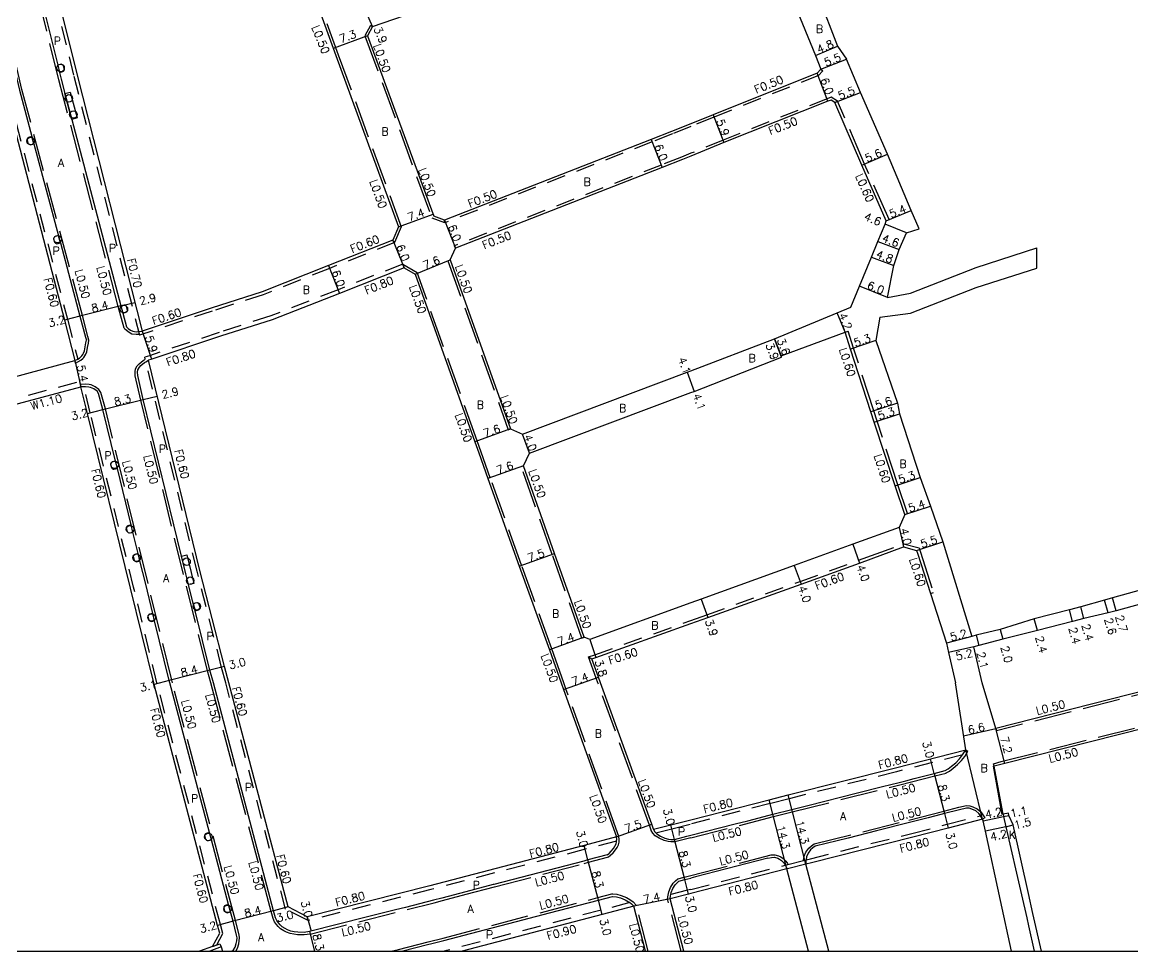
# Model space of a CAD drawing. Header units: metres. Extents: x -1600 to -800, y -110400 to -109798.
# Drawn here: x -1216.5 to -994.4, y -110400.1 to -110214.1 of the extents above; entities that cross this region are included whole.
import ezdxf

# ---------------------------------------------------------------- set-up
doc = ezdxf.new("R2010")
doc.units = ezdxf.units.M
doc.header["$LTSCALE"] = 2.5
for name, pattern in [('22320', [2.5, 1.5, -1]), ('22330', [4, 3, -1]), ('51070', [2.5, 1.5, -1])]:
    doc.linetypes.add(name, pattern=pattern)
doc.layers.get('0').update_dxf_attribs({"color": 150, "lineweight": 30})
for name, color, linetype in [('2101000', 177, 'Continuous'), ('2102000', 191, 'Continuous'), ('2102001', 191, 'Continuous'), ('2213000', 6, 'Continuous'), ('2227000', 3, 'Continuous'), ('2232000', 4, '22320'), ('2233000', 62, '22330'), ('2236000', 3, 'Continuous'), ('2238000', 11, 'Continuous'), ('5107000', 24, '51070'), ('6132000', 1, '61320'), ('9201100', 215, 'Continuous'), ('9201500', 222, 'Continuous'), ('9202100', 82, 'Continuous'), ('9202200', 155, 'Continuous'), ('9203500', 155, 'Continuous'), ('999', 7, 'Continuous')]:
    doc.layers.add(name, color=color, linetype=linetype)
doc.styles.add('Dm_Anotation', font='txt.shx', dxfattribs={"bigfont": 'pscdm.shx'})
doc.linetypes.add('61320', pattern='A,0,[3,dmdr.shx,S=0.25,R=0,X=0,Y=0],1.5,[3,dmdr.shx,S=0.25,R=0,X=0,Y=0]', length=1.5)

# ---------------------------------------------------------------- blocks, each defined once
blk = doc.blocks.new('223800')
at = {"color": 0}
blk.add_circle((0, 0), 0.75, dxfattribs=at)

msp = doc.modelspace()

# ---------------------------------------------------------------- linework, layer by layer
at = {"layer": '2101000'}
for points in [[(-1169.57, -110177.39), (-1153.8, -110220.82), (-1141.3, -110255.08)], [(-1065.92, -110188.19), (-1065.44, -110189.39), (-1061.75, -110199.84), (-1058.15, -110209.3), (-1057.3, -110208.99), (-1053.51, -110218.92), (-1051.69, -110221.53)], [(-1070.95, -110191.22), (-1065.73, -110201.47), (-1061.99, -110210.72), (-1057.9, -110220.84), (-1056.81, -110223.56), (-1057.55, -110224.36)], [(-1146.46, -110215.02), (-1123.01, -110206.9), (-1120.17, -110206), (-1113.25, -110203.78), (-1107.23, -110201.85), (-1101.5, -110199.73), (-1087.78, -110195.02), (-1082.79, -110193.33)], [(-1212.51, -110196.21), (-1210.99, -110202.72), (-1205.54, -110224.76), (-1192.56, -110275.98)], [(-1226.01, -110202.17), (-1225.12, -110206.01), (-1219.9, -110228.43), (-1208.09, -110273.74), (-1205.98, -110281.83)], [(-1146.46, -110215.02), (-1147.46, -110216.89)], [(-1147.46, -110216.89), (-1134.19, -110252.97)], [(-1037.18, -110255.48), (-1038.73, -110251.81), (-1043.48, -110240.58), (-1048.9, -110228.18), (-1051.69, -110221.53)], [(-1057.55, -110224.36), (-1078.38, -110232.71), (-1082.79, -110234.48)], [(-1054.78, -110229.72), (-1055.39, -110229.96), (-1076.19, -110238.19), (-1082.79, -110240.92)], [(-1054.02, -110230.2), (-1054.78, -110229.72)], [(-1043.72, -110253.86), (-1048.63, -110242.76), (-1054.02, -110230.2)], [(-1082.79, -110234.48), (-1086.67, -110236.03), (-1090.75, -110237.62), (-1132.05, -110253.73)], [(-1082.79, -110240.92), (-1084.46, -110241.61), (-1088.57, -110243.21), (-1129.87, -110259.32)], [(-1132.05, -110253.73), (-1134.19, -110252.97)], [(-1141.3, -110255.08), (-1142.4, -110257.73)], [(-1050.79, -110271.13), (-1049.06, -110266.93), (-1046.71, -110261.17), (-1045.41, -110258), (-1043.93, -110254.56), (-1043.72, -110253.86)], [(-1039.67, -110256.29), (-1037.18, -110255.48)], [(-1142.4, -110257.73), (-1155.29, -110262.84), (-1168.57, -110268.1), (-1178.72, -110271.37), (-1192.56, -110275.98)], [(-1043.51, -110269.21), (-1042.2, -110262.83), (-1041.12, -110259.65), (-1039.67, -110256.29)], [(-1130.93, -110261.7), (-1129.87, -110259.32)], [(-1130.93, -110261.7), (-1118.86, -110295.52), (-1116.49, -110296.59), (-1083.57, -110284.17), (-1082.8, -110283.87)], [(-1140.15, -110263.29), (-1153.08, -110268.42), (-1166.58, -110273.66), (-1176.89, -110276.98), (-1190.81, -110281.61), (-1191.28, -110281.77)], [(-1140.15, -110263.29), (-1137.98, -110264.53)], [(-1137.98, -110264.53), (-1126.02, -110298.07), (-1125.22, -110300.32), (-1123.4, -110305.46), (-1117.13, -110322.95), (-1111.08, -110339.71), (-1108.74, -110346.31)], [(-1082.8, -110283.87), (-1066.1, -110277.51), (-1053.58, -110272.29), (-1050.79, -110271.13)], [(-1045, -110273.14), (-1045.84, -110277.84), (-1041.46, -110290.35), (-1041.08, -110292.5), (-1036.95, -110305.21), (-1034.9, -110310.94), (-1032.43, -110318.1), (-1026.64, -110337.01)], [(-1082.8, -110288.26), (-1082.15, -110288.01), (-1064.66, -110281.14), (-1064.77, -110280.86), (-1051.95, -110276.16)], [(-1040.03, -110312.64), (-1041.97, -110306.92), (-1046.12, -110294.14), (-1046.79, -110292.08), (-1050.86, -110279.55), (-1051.95, -110276.16)], [(-1228.47, -110287.9), (-1205.98, -110281.83)], [(-1175.21, -110346.31), (-1176.07, -110343.06), (-1180.98, -110323.83), (-1191.28, -110281.77)], [(-1275.48, -110305.76), (-1271.61, -110304.77), (-1243.4, -110297.52), (-1232.72, -110294.54), (-1227.09, -110293.02), (-1204.82, -110287.11)], [(-1190.2, -110346.31), (-1194.85, -110327.35), (-1203.5, -110292.42), (-1204.82, -110287.11)], [(-1104.12, -110337.21), (-1110.06, -110320.45), (-1116.25, -110302.9), (-1115.1, -110300.34), (-1082.8, -110288.26)], [(-1040.03, -110312.64), (-1041.13, -110315.21)], [(-1041.13, -110315.21), (-1050.44, -110318.59), (-1062.12, -110322.82), (-1080.76, -110329.59), (-1082.8, -110330.32)], [(-1082.8, -110334.45), (-1079.42, -110333.25), (-1060.77, -110326.59), (-1049.08, -110322.35), (-1040.26, -110319.11), (-1037.65, -110319.83), (-1037.47, -110320.38), (-1034.86, -110328.45), (-1031.67, -110338.36), (-1031.26, -110340.24), (-1029.87, -110346.32)], [(-967.99, -110320.71), (-971.8, -110321.83), (-977.76, -110323.58), (-998.49, -110329.33), (-1000.07, -110329.77), (-1004.85, -110331.1), (-1007.09, -110331.68), (-1014.16, -110333.51), (-1020.92, -110335.66), (-1025.75, -110336.8), (-1026.64, -110337.01)], [(-962.23, -110340.24), (-967.51, -110329.32), (-971.14, -110324.55), (-977.23, -110326.23), (-997.77, -110331.93), (-999.38, -110332.28), (-1004.21, -110333.41), (-1006.49, -110334.01), (-1013.51, -110335.82), (-1020.42, -110337.6), (-1025.22, -110338.83), (-1026.19, -110339.08)], [(-1082.8, -110330.32), (-1103, -110337.65)], [(-1102.59, -110341.53), (-1101.81, -110341.26), (-1082.8, -110334.45)], [(-1103, -110337.65), (-1104.12, -110337.21)], [(-1024.54, -110346.32), (-1026.19, -110339.08)], [(-1100.88, -110346.31), (-1101.29, -110345.18), (-1102.59, -110341.53)], [(-1177.03, -110396.4), (-1177.48, -110394.83), (-1190.12, -110346.64), (-1190.2, -110346.31)], [(-1159.52, -110393.1), (-1163.35, -110391.14), (-1175.21, -110346.31)], [(-1108.74, -110346.31), (-1108.26, -110347.67), (-1097.7, -110377.15)], [(-1090.29, -110375.61), (-1090.64, -110374.62), (-1100.88, -110346.31)], [(-1027.84, -110359.72), (-1029.87, -110346.32)], [(-1021.82, -110355.45), (-1024.54, -110346.32)], [(-985.91, -110346.32), (-987.51, -110346.71), (-1021.82, -110355.45)], [(-959.86, -110347.35), (-972.94, -110350.51), (-985.75, -110353.8), (-1020.04, -110362.42), (-1022.17, -110362.97)], [(-1082.8, -110373.7), (-1067.14, -110369.69), (-1063.38, -110368.73), (-1041.89, -110363.33), (-1027.84, -110359.72)], [(-1020.38, -110372.6), (-1022.17, -110362.97)], [(-1014.39, -110392.49), (-1015.28, -110388.47), (-1018.34, -110374.75), (-1019.19, -110372.84), (-1019.3, -110372.38), (-1020.38, -110372.6)], [(-1090.29, -110375.61), (-1086.81, -110374.72), (-1082.8, -110373.7)], [(-1024.45, -110373.61), (-1031.32, -110375.38), (-1038.42, -110377.2), (-1058.71, -110382.3), (-1059.83, -110382.58)], [(-1018.7, -110400), (-1020.91, -110389.88), (-1023.9, -110376), (-1024.38, -110373.91), (-1024.45, -110373.61)], [(-1097.7, -110377.15), (-1104.16, -110378.84), (-1135.01, -110386.91), (-1159.52, -110393.1)], [(-1063.6, -110383.55), (-1082.8, -110388.46)], [(-1082.8, -110388.46), (-1083.27, -110388.58), (-1086.95, -110389.52)], [(-1094.2, -110391.01), (-1100.54, -110392.67), (-1128.55, -110400)], [(-1091.85, -110400), (-1094.2, -110391.01)], [(-1084.21, -110400), (-1086.95, -110389.52)], [(-1012.71, -110400), (-1014.39, -110392.49)], [(-1178.46, -110399.04), (-1177.03, -110396.4)], [(-1178.46, -110399.04), (-1181.05, -110400)]]:
    msp.add_lwpolyline(points, dxfattribs=at)
at = {"layer": '2102000'}
for points in [[(-1043.51, -110269.21), (-1038.88, -110268.37), (-1025.78, -110263.19), (-1013.62, -110259.31)], [(-1045, -110273.14), (-1038.85, -110272.39), (-1025.75, -110267.2), (-1013.59, -110263.33)], [(-1059.28, -110400), (-1063.6, -110383.55)], [(-1055.24, -110400), (-1059.83, -110382.58)]]:
    msp.add_lwpolyline(points, dxfattribs=at)
at = {"layer": '2102001'}
msp.add_lwpolyline([(-1013.59, -110263.33), (-1013.62, -110259.31)], dxfattribs=at)
at = {"layer": '2213000'}
for points in [[(-1195.71, -110275.09), (-1195.37, -110275.41), (-1194.9, -110275.75), (-1194.43, -110275.98), (-1193.75, -110276.07), (-1193.39, -110276.05), (-1193.26, -110276.04), (-1192.56, -110275.98)], [(-1205.98, -110281.83), (-1205.43, -110281.53), (-1205.07, -110281.33), (-1204.78, -110281.07), (-1204.61, -110280.9), (-1204.4, -110280.63), (-1204.25, -110280.33), (-1204.09, -110279.92), (-1203.94, -110279.12), (-1203.78, -110278.28), (-1203.69, -110277.78)], [(-1178.31, -110346.31), (-1178.98, -110343.79), (-1181.95, -110331.9), (-1182.32, -110330.45), (-1183.26, -110326.67), (-1183.8, -110324.53), (-1184.68, -110320.95), (-1192.34, -110289.65), (-1193.42, -110284.83), (-1193.47, -110284.14), (-1193.38, -110283.69), (-1193.11, -110283.19), (-1192.79, -110282.82), (-1192.05, -110282.21), (-1191.83, -110282.07), (-1191.28, -110281.77)], [(-1187, -110346.31), (-1187.12, -110345.87), (-1190.05, -110333.88), (-1190.41, -110332.42), (-1191.84, -110326.59), (-1192.98, -110321.92), (-1193.34, -110320.47), (-1194.39, -110316.17), (-1194.75, -110314.71), (-1197.51, -110303.41), (-1197.87, -110301.96), (-1200.39, -110291.65), (-1201.26, -110288.44), (-1201.57, -110287.98), (-1202.19, -110287.52), (-1202.54, -110287.33), (-1202.9, -110287.21), (-1203.2, -110287.15), (-1203.9, -110287.09), (-1204.2, -110287.09), (-1204.82, -110287.11)], [(-1174.59, -110400), (-1174.26, -110399.73), (-1173.93, -110399.18), (-1173.72, -110398.45), (-1173.62, -110397.9), (-1173.58, -110397.33), (-1173.65, -110396.82), (-1174.38, -110394.02), (-1174.88, -110392.14), (-1175.26, -110390.69), (-1178.7, -110377.7), (-1179.08, -110376.25), (-1187, -110346.31)], [(-1159.06, -110396.08), (-1160.15, -110396.23), (-1161.41, -110396.2), (-1162.14, -110396.1), (-1162.82, -110395.98), (-1163.45, -110395.76), (-1163.95, -110395.49), (-1164.55, -110395.1), (-1164.97, -110394.72), (-1165.29, -110394.36), (-1165.61, -110393.89), (-1165.88, -110393.31), (-1166.25, -110391.91), (-1178.31, -110346.31)], [(-1038.13, -110365.46), (-1034.14, -110364.43), (-1031.95, -110363.88), (-1031.37, -110363.55), (-1030.68, -110362.99), (-1029.82, -110362.3), (-1029.07, -110361.55), (-1028.46, -110360.74), (-1027.84, -110359.72)], [(-1044.48, -110367.08), (-1041.15, -110366.24), (-1039.8, -110365.89)], [(-1059.42, -110370.83), (-1049.47, -110368.33)], [(-1071.43, -110373.89), (-1067.12, -110372.78)], [(-1035.34, -110373.31), (-1039.11, -110374.28), (-1045.69, -110375.93)], [(-1024.45, -110373.61), (-1024.98, -110372.77), (-1025.2, -110372.46), (-1025.83, -110371.93), (-1026.61, -110371.56), (-1027.13, -110371.4), (-1027.66, -110371.36), (-1029.07, -110371.7), (-1032.07, -110372.47), (-1032.81, -110372.66)], [(-1020.38, -110372.6), (-1020.27, -110373.06), (-1019.8, -110375.09), (-1016.66, -110388.73), (-1015.64, -110393.31)], [(-1090.29, -110375.61), (-1090, -110376.11), (-1089.8, -110376.31), (-1089.6, -110376.52), (-1088.9, -110376.98), (-1088, -110377.4), (-1087.27, -110377.58), (-1086.81, -110377.63), (-1086.62, -110377.63)], [(-1082.8, -110376.79), (-1073.97, -110374.54)], [(-1099.58, -110380.74), (-1099.18, -110380.44), (-1098.74, -110379.99), (-1098.26, -110379.44), (-1097.99, -110379), (-1097.78, -110378.52), (-1097.67, -110378.14), (-1097.66, -110377.96), (-1097.64, -110377.65), (-1097.7, -110377.15)], [(-1083.6, -110377), (-1082.8, -110376.79)], [(-1051.37, -110377.36), (-1057.92, -110379), (-1058.41, -110379.33), (-1058.86, -110379.71), (-1059.35, -110380.4), (-1059.65, -110381.13), (-1059.77, -110381.74), (-1059.81, -110381.94), (-1059.83, -110382.58)], [(-1067.4, -110381.42), (-1066.67, -110381.24), (-1066.1, -110381.22), (-1065.44, -110381.39), (-1065.07, -110381.56), (-1064.66, -110381.83), (-1064.2, -110382.33), (-1063.93, -110382.72), (-1063.89, -110382.8), (-1063.6, -110383.55)], [(-1122.33, -110386.69), (-1126.06, -110387.67)], [(-1086.95, -110389.52), (-1086.88, -110388.9), (-1086.83, -110388.66), (-1086.74, -110388.25), (-1086.43, -110387.48), (-1085.94, -110386.7), (-1085.54, -110386.31), (-1085.19, -110385.97)], [(-1132.61, -110389.38), (-1134.27, -110389.81), (-1139.87, -110391.23)], [(-1098.47, -110389.03), (-1097.71, -110389.11), (-1096.9, -110389.32), (-1095.92, -110389.74), (-1095.27, -110390.11), (-1095, -110390.29), (-1094.7, -110390.5), (-1094.2, -110391.01)], [(-1141.88, -110391.74), (-1147.72, -110393.21)], [(-1116.39, -110393.72), (-1111.09, -110392.33)], [(-1015.28, -110394.94), (-1014.15, -110400)], [(-1134.86, -110398.53), (-1132.2, -110397.85), (-1125.33, -110396.05)]]:
    msp.add_lwpolyline(points, dxfattribs=at)
at = {"layer": '2227000'}
for points in [[(-1215.1, -110199.63), (-1214.21, -110203.47), (-1209.44, -110222.73), (-1209.08, -110224.19), (-1208.75, -110225.55), (-1207.99, -110228.43), (-1206.64, -110233.58), (-1196.84, -110270.91), (-1196.44, -110272.36), (-1195.71, -110275.09)], [(-1223.19, -110201.51), (-1222.29, -110205.35), (-1221.98, -110206.69), (-1221.64, -110208.15), (-1219.6, -110216.92), (-1219.26, -110218.38), (-1217.08, -110227.74), (-1214.59, -110237.04), (-1214.21, -110238.49), (-1209.29, -110256.86), (-1208.9, -110258.31), (-1204.98, -110272.96), (-1203.87, -110277.13), (-1203.69, -110277.78)], [(-1039.8, -110365.89), (-1038.13, -110365.46)], [(-1049.47, -110368.33), (-1044.48, -110367.08)], [(-1067.12, -110372.78), (-1066.4, -110372.6), (-1062.64, -110371.64), (-1059.42, -110370.83)], [(-1032.81, -110372.66), (-1035.34, -110373.31)], [(-1073.97, -110374.54), (-1071.43, -110373.89)], [(-1086.62, -110377.63), (-1086.07, -110377.63), (-1083.6, -110377)], [(-1045.69, -110375.93), (-1051.37, -110377.36)], [(-1099.58, -110380.74), (-1103.4, -110381.74), (-1104.24, -110381.96), (-1122.19, -110386.65), (-1122.33, -110386.69)], [(-1067.4, -110381.42), (-1081.87, -110385.12), (-1082.8, -110385.36)], [(-1085.19, -110385.97), (-1084.02, -110385.67), (-1082.8, -110385.36)], [(-1126.06, -110387.67), (-1127.84, -110388.13), (-1132.61, -110389.38)], [(-1111.09, -110392.33), (-1101.3, -110389.77), (-1098.47, -110389.03)], [(-1147.72, -110393.21), (-1159.06, -110396.08)], [(-1139.87, -110391.23), (-1141.88, -110391.74)], [(-1015.64, -110393.31), (-1015.28, -110394.94)], [(-1125.33, -110396.05), (-1116.39, -110393.72)], [(-1140.7, -110400), (-1135.22, -110398.61), (-1134.86, -110398.53)]]:
    msp.add_lwpolyline(points, dxfattribs=at)
at = {"layer": '2232000'}
for points in [[(-1212.51, -110196.21), (-1213.23, -110196.22), (-1211.68, -110202.89), (-1206.22, -110224.93), (-1193.08, -110276.78)], [(-1225.42, -110202.08), (-1224.53, -110205.87), (-1219.32, -110228.28), (-1207.5, -110273.59), (-1205.43, -110281.53)], [(-1056.44, -110223.9), (-1057.26, -110224.79)], [(-1056.81, -110223.56), (-1056.44, -110223.9)], [(-1057.26, -110224.79), (-1078.2, -110233.17), (-1082.79, -110235.02)], [(-1054.73, -110229.16), (-1055.57, -110229.5), (-1076.38, -110237.72), (-1082.79, -110240.38)], [(-1053.47, -110229.95), (-1054.73, -110229.16)], [(-1054.02, -110230.2), (-1053.47, -110229.95)], [(-1082.79, -110235.02), (-1086.49, -110236.5), (-1090.57, -110238.09), (-1132.04, -110254.27)], [(-1082.79, -110240.38), (-1084.65, -110241.15), (-1088.75, -110242.75), (-1130.05, -110258.86)], [(-1142.07, -110258.24), (-1142.4, -110257.73)], [(-1142.07, -110258.24), (-1155.07, -110263.4), (-1168.36, -110268.67), (-1178.53, -110271.94), (-1193.08, -110276.78)], [(-1129.87, -110259.32), (-1130.05, -110258.86)], [(-1140.44, -110262.54), (-1153.37, -110267.67), (-1166.84, -110272.91), (-1177.14, -110276.22), (-1191.06, -110280.86), (-1192.04, -110281.18)], [(-1140.15, -110263.29), (-1140.44, -110262.54)], [(-1193.39, -110276.05), (-1193.26, -110276.04)], [(-1175.83, -110346.31), (-1176.65, -110343.22), (-1181.57, -110323.98), (-1192.04, -110281.18)], [(-1189.58, -110346.31), (-1194.26, -110327.2), (-1202.92, -110292.27), (-1204.2, -110287.09)], [(-1082.8, -110333.82), (-1079.63, -110332.69), (-1060.97, -110326.02), (-1049.28, -110321.78)], [(-1049.28, -110321.78), (-1049.08, -110322.35)], [(-1103.26, -110341.12), (-1102.01, -110340.69), (-1082.8, -110333.82)], [(-1103.26, -110341.12), (-1102.59, -110341.53)], [(-1176.39, -110396.47), (-1176.9, -110394.67), (-1189.54, -110346.49), (-1189.58, -110346.31)], [(-1159.32, -110393.88), (-1163.86, -110391.56), (-1175.83, -110346.31)], [(-1028.43, -110360.7), (-1041.69, -110364.11), (-1063.18, -110369.51), (-1066.95, -110370.47), (-1082.8, -110374.52)], [(-1082.8, -110387.63), (-1063.41, -110382.67), (-1060.31, -110381.88), (-1059.77, -110381.74), (-1058.91, -110381.52), (-1038.61, -110376.43), (-1031.52, -110374.6), (-1024.9, -110372.9)], [(-1089.8, -110376.31), (-1090, -110376.11), (-1090.29, -110375.61)], [(-1089.8, -110376.31), (-1086.61, -110375.5), (-1082.8, -110374.52)], [(-1097.66, -110377.96), (-1097.64, -110377.65), (-1097.7, -110377.15)], [(-1097.66, -110377.96), (-1103.95, -110379.61), (-1134.81, -110387.68), (-1159.32, -110393.88)], [(-1059.83, -110382.58), (-1063.6, -110383.55)], [(-1086.95, -110389.52), (-1086.88, -110388.9), (-1086.83, -110388.66)], [(-1082.8, -110387.63), (-1083.47, -110387.8), (-1086.83, -110388.66)], [(-1095, -110390.29), (-1100.77, -110391.8), (-1131.68, -110399.89), (-1132.13, -110400)], [(-1095, -110390.29), (-1094.7, -110390.5), (-1094.2, -110391.01)], [(-1159.32, -110393.88), (-1159.52, -110393.1)], [(-1177.61, -110398.73), (-1176.39, -110396.47)], [(-1176.78, -110399.16), (-1179.04, -110400)], [(-1178.46, -110399.04), (-1177.61, -110398.73), (-1177.02, -110398.51), (-1176.78, -110399.16)]]:
    msp.add_lwpolyline(points, dxfattribs=at)
at = {"layer": '2233000'}
for points in [[(-1169.24, -110176.83), (-1153.33, -110220.65), (-1140.76, -110255.09)], [(-1196.15, -110275.36), (-1197.32, -110271.04), (-1209.23, -110225.68), (-1214.69, -110203.59), (-1215.59, -110199.74), (-1215.6, -110199.64), (-1215.64, -110198.02), (-1215.33, -110196.76), (-1214.84, -110195.73), (-1214.38, -110195.01), (-1213.84, -110194.45), (-1212.51, -110193.46), (-1210.92, -110192.55)], [(-1203.18, -110277.76), (-1203.38, -110277), (-1204.5, -110272.83), (-1216.6, -110227.62), (-1221.81, -110205.24), (-1222.7, -110201.4), (-1222.75, -110201.26), (-1223.25, -110200.39), (-1223.91, -110199.77), (-1224.7, -110199.38), (-1225.6, -110199.14), (-1226.23, -110199.14), (-1227.2, -110199.27), (-1229.57, -110199.95)], [(-1146.9, -110214.78), (-1148.01, -110216.85)], [(-1146.9, -110214.78), (-1146.46, -110215.02)], [(-1148.01, -110216.85), (-1134.58, -110253.36)], [(-1043.17, -110253.63), (-1048.08, -110242.52), (-1053.47, -110229.95)], [(-1132.04, -110254.27), (-1134.58, -110253.36)], [(-1140.76, -110255.09), (-1142.07, -110258.24)], [(-1132.04, -110254.27), (-1132.05, -110253.73)], [(-1043.72, -110253.86), (-1043.17, -110253.63)], [(-1131.39, -110261.88), (-1130.93, -110261.7)], [(-1131.39, -110261.88), (-1119.33, -110295.69)], [(-1140.44, -110262.54), (-1137.57, -110264.19)], [(-1108.21, -110346.31), (-1110.61, -110339.54), (-1116.66, -110322.78), (-1122.93, -110305.29), (-1124.75, -110300.15), (-1125.55, -110297.9), (-1137.57, -110264.19)], [(-1196.15, -110275.36), (-1195.69, -110275.79), (-1195.16, -110276.18), (-1194.58, -110276.47), (-1193.77, -110276.57), (-1193.14, -110276.54)], [(-1205.86, -110282.34), (-1204.78, -110281.74), (-1204.43, -110281.44), (-1204.23, -110281.23), (-1203.98, -110280.91), (-1203.79, -110280.53), (-1203.61, -110280.06), (-1203.45, -110279.21), (-1203.29, -110278.37), (-1203.18, -110277.76)], [(-1051.95, -110276.16), (-1051.38, -110275.98)], [(-1039.46, -110312.45), (-1041.4, -110306.73), (-1045.55, -110293.95), (-1046.22, -110291.9), (-1050.29, -110279.36), (-1051.38, -110275.98)], [(-1205.86, -110282.34), (-1205.98, -110281.83)], [(-1178.83, -110346.31), (-1179.47, -110343.92), (-1184.28, -110324.65), (-1192.83, -110289.77), (-1193.92, -110284.9), (-1193.97, -110284.11), (-1193.86, -110283.52), (-1193.52, -110282.9), (-1193.14, -110282.46), (-1192.35, -110281.81), (-1191.95, -110281.56)], [(-1186.49, -110346.31), (-1186.63, -110345.75), (-1191.35, -110326.47), (-1199.91, -110291.52), (-1200.8, -110288.23), (-1201.21, -110287.63), (-1201.92, -110287.1), (-1202.33, -110286.88), (-1202.77, -110286.72), (-1203.13, -110286.66), (-1203.88, -110286.59), (-1204.93, -110286.61)], [(-1119.33, -110295.69), (-1118.86, -110295.52)], [(-1116.72, -110303.06), (-1116.25, -110302.9)], [(-1104.59, -110337.38), (-1110.53, -110320.62), (-1116.72, -110303.06)], [(-1040.03, -110312.64), (-1039.46, -110312.45)], [(-1049.28, -110321.78), (-1040.28, -110318.49), (-1037.18, -110319.33), (-1036.9, -110320.2), (-1034.29, -110328.27)], [(-1034.86, -110328.45), (-1034.29, -110328.27)], [(-1104.59, -110337.38), (-1104.12, -110337.21)], [(-1101.41, -110346.31), (-1101.76, -110345.35), (-1103.26, -110341.12)], [(-1173.84, -110400), (-1173.47, -110399.38), (-1173.24, -110398.56), (-1173.13, -110397.96), (-1173.08, -110397.31), (-1173.16, -110396.73), (-1173.9, -110393.89), (-1186.49, -110346.31)], [(-1158.94, -110396.57), (-1160.12, -110396.74), (-1161.45, -110396.7), (-1162.22, -110396.6), (-1162.95, -110396.46), (-1163.65, -110396.22), (-1164.21, -110395.92), (-1164.85, -110395.5), (-1165.33, -110395.08), (-1165.69, -110394.67), (-1166.05, -110394.13), (-1166.35, -110393.48), (-1166.73, -110392.04), (-1178.83, -110346.31)], [(-1158.94, -110396.57), (-1134.14, -110390.3), (-1132.48, -110389.86), (-1127.72, -110388.62), (-1122.06, -110387.14), (-1104.12, -110382.44), (-1103.27, -110382.22), (-1099.45, -110381.22), (-1099.28, -110381.14), (-1098.85, -110380.82), (-1098.37, -110380.33), (-1097.86, -110379.73), (-1097.55, -110379.24), (-1097.31, -110378.69), (-1097.17, -110378.22), (-1097.14, -110377.63), (-1097.22, -110377.03), (-1107.79, -110347.5), (-1108.21, -110346.31)], [(-1082.8, -110377.31), (-1086.01, -110378.13), (-1086.84, -110378.13), (-1087.35, -110378.07), (-1088.17, -110377.87), (-1089.14, -110377.42), (-1089.92, -110376.91), (-1090.4, -110376.42), (-1090.72, -110375.87), (-1090.76, -110375.78), (-1091.11, -110374.79), (-1101.41, -110346.31)], [(-1022.17, -110362.97), (-1022.29, -110362.49), (-1020.73, -110362.08), (-985.87, -110353.31), (-973.06, -110350.02), (-959.53, -110346.76), (-956.01, -110357.32), (-950.68, -110373.31), (-950.19, -110374.62), (-949.37, -110376.29), (-947.33, -110383.02)], [(-983.84, -110346.32), (-987.39, -110347.2), (-1021.69, -110355.93)], [(-1021.82, -110355.45), (-1021.69, -110355.93)], [(-1082.8, -110377.31), (-1066.28, -110373.08), (-1062.52, -110372.12), (-1041.02, -110366.72), (-1034.01, -110364.92), (-1031.78, -110364.36), (-1031.72, -110364.33), (-1031.09, -110363.96), (-1030.37, -110363.38), (-1029.49, -110362.67), (-1028.69, -110361.88), (-1028.04, -110361.02), (-1027.42, -110359.98)], [(-1027.84, -110359.72), (-1027.42, -110359.98)], [(-1060.31, -110381.88), (-1060.13, -110380.99), (-1059.79, -110380.16), (-1059.23, -110379.37), (-1058.71, -110378.93), (-1058.12, -110378.54), (-1039.23, -110373.8), (-1032.19, -110371.99), (-1029.19, -110371.22), (-1027.7, -110370.86), (-1027.04, -110370.91), (-1026.43, -110371.09), (-1025.56, -110371.51), (-1024.84, -110372.12), (-1024.01, -110373.35), (-1024.45, -110373.61)], [(-1082.8, -110384.84), (-1066.74, -110380.74), (-1066.04, -110380.72), (-1065.27, -110380.91), (-1064.82, -110381.13), (-1064.34, -110381.45), (-1063.81, -110382.01), (-1063.48, -110382.48), (-1063.41, -110382.67)], [(-1087.46, -110389.55), (-1087.37, -110388.82), (-1087.22, -110388.1), (-1086.88, -110387.25), (-1086.33, -110386.39), (-1085.89, -110385.95), (-1085.43, -110385.52), (-1084.14, -110385.19), (-1082.8, -110384.84)], [(-1142.74, -110400), (-1141.26, -110399.63), (-1135.34, -110398.13), (-1132.32, -110397.37), (-1101.42, -110389.29), (-1098.6, -110388.55), (-1098.41, -110388.53), (-1097.62, -110388.62), (-1096.74, -110388.85), (-1095.7, -110389.29), (-1095, -110389.68), (-1094.38, -110390.12), (-1093.75, -110390.76)], [(-1091.34, -110400), (-1093.75, -110390.76)], [(-1084.73, -110400), (-1087.46, -110389.55)]]:
    msp.add_lwpolyline(points, dxfattribs=at)
at = {"layer": '2236000'}
for points in [[(-1208.2, -110223.85), (-1208.13, -110223.75), (-1208.11, -110223.67), (-1208.1, -110223.59), (-1208.27, -110222.88), (-1208.37, -110222.76), (-1208.49, -110222.67), (-1208.62, -110222.6), (-1208.76, -110222.56), (-1209.44, -110222.73), (-1209.08, -110224.19), (-1208.4, -110224.02), (-1208.29, -110223.94)], [(-1206.93, -110228.15), (-1205.57, -110233.3), (-1206.64, -110233.58), (-1207.99, -110228.43)], [(-1215.48, -110237.39), (-1215.54, -110237.49), (-1215.56, -110237.57), (-1215.57, -110237.66), (-1215.38, -110238.36), (-1215.28, -110238.48), (-1215.16, -110238.57), (-1215.03, -110238.63), (-1214.88, -110238.67), (-1214.21, -110238.49), (-1214.59, -110237.04), (-1215.27, -110237.22), (-1215.39, -110237.31)], [(-1210.17, -110257.21), (-1210.24, -110257.31), (-1210.26, -110257.39), (-1210.26, -110257.48), (-1210.08, -110258.18), (-1209.97, -110258.3), (-1209.85, -110258.38), (-1209.72, -110258.45), (-1209.58, -110258.49), (-1208.9, -110258.31), (-1209.29, -110256.86), (-1209.97, -110257.04), (-1210.08, -110257.13)], [(-1195.56, -110272.01), (-1195.5, -110271.91), (-1195.48, -110271.83), (-1195.47, -110271.74), (-1195.66, -110271.04), (-1195.76, -110270.92), (-1195.88, -110270.84), (-1196.02, -110270.77), (-1196.16, -110270.73), (-1196.84, -110270.91), (-1196.44, -110272.36), (-1195.77, -110272.18), (-1195.65, -110272.09)], [(-1198.76, -110302.29), (-1198.83, -110302.39), (-1198.85, -110302.47), (-1198.86, -110302.55), (-1198.68, -110303.26), (-1198.58, -110303.38), (-1198.47, -110303.47), (-1198.34, -110303.54), (-1198.19, -110303.58), (-1197.51, -110303.41), (-1197.87, -110301.96), (-1198.55, -110302.12), (-1198.67, -110302.2)], [(-1195.64, -110315.04), (-1195.7, -110315.14), (-1195.73, -110315.22), (-1195.73, -110315.31), (-1195.56, -110316.01), (-1195.46, -110316.13), (-1195.34, -110316.22), (-1195.21, -110316.29), (-1195.07, -110316.33), (-1194.39, -110316.17), (-1194.75, -110314.71), (-1195.43, -110314.88), (-1195.54, -110314.96)], [(-1194.23, -110320.8), (-1194.29, -110320.9), (-1194.32, -110320.98), (-1194.32, -110321.06), (-1194.15, -110321.77), (-1194.05, -110321.89), (-1193.93, -110321.98), (-1193.8, -110322.05), (-1193.66, -110322.09), (-1192.98, -110321.92), (-1193.34, -110320.47), (-1194.02, -110320.63), (-1194.14, -110320.72)], [(-1183.61, -110320.69), (-1182.73, -110324.27), (-1182.19, -110326.41), (-1183.26, -110326.67), (-1183.8, -110324.53), (-1184.68, -110320.95)], [(-1181.07, -110331.56), (-1181, -110331.47), (-1180.98, -110331.39), (-1180.97, -110331.3), (-1181.15, -110330.59), (-1181.25, -110330.48), (-1181.37, -110330.39), (-1181.5, -110330.32), (-1181.64, -110330.28), (-1182.32, -110330.45), (-1181.95, -110331.9), (-1181.28, -110331.73), (-1181.16, -110331.65)], [(-1191.3, -110332.75), (-1191.37, -110332.85), (-1191.39, -110332.93), (-1191.4, -110333.02), (-1191.22, -110333.73), (-1191.12, -110333.84), (-1191.01, -110333.93), (-1190.88, -110334), (-1190.73, -110334.05), (-1190.05, -110333.88), (-1190.41, -110332.42), (-1191.09, -110332.59), (-1191.21, -110332.67)], [(-1179.96, -110376.6), (-1180.03, -110376.7), (-1180.05, -110376.78), (-1180.06, -110376.86), (-1179.87, -110377.57), (-1179.77, -110377.68), (-1179.65, -110377.77), (-1179.52, -110377.84), (-1179.37, -110377.88), (-1178.7, -110377.7), (-1179.08, -110376.25), (-1179.76, -110376.43), (-1179.87, -110376.51)], [(-1176.14, -110391.04), (-1176.21, -110391.14), (-1176.23, -110391.22), (-1176.24, -110391.3), (-1176.05, -110392.01), (-1175.95, -110392.12), (-1175.83, -110392.21), (-1175.7, -110392.28), (-1175.55, -110392.32), (-1174.88, -110392.14), (-1175.26, -110390.69), (-1175.94, -110390.87), (-1176.05, -110390.95)]]:
    msp.add_lwpolyline(points, close=True, dxfattribs=at)
at = {"layer": '5107000'}
msp.add_lwpolyline([(-1275.48, -110305.76), (-1275.76, -110304.7), (-1271.89, -110303.71), (-1243.68, -110296.46), (-1233.01, -110293.48), (-1227.37, -110291.96), (-1205.05, -110286.03), (-1204.93, -110286.61), (-1204.82, -110287.11)], dxfattribs=at)
at = {"layer": '6132000'}
msp.add_lwpolyline([(-1020.52, -110372.63), (-1022.31, -110363)], dxfattribs=at)
at = {"layer": '9201100'}
for points in [[(-1146.46, -110215.02), (-1148, -110211.44)], [(-1147.46, -110216.89), (-1154.32, -110219.38)], [(-1057.9, -110220.84), (-1053.51, -110218.92)], [(-1056.81, -110223.56), (-1051.69, -110221.53)], [(-1055.39, -110229.96), (-1057.55, -110224.36)], [(-1054.02, -110230.2), (-1048.9, -110228.18)], [(-1078.38, -110232.71), (-1076.19, -110238.19)], [(-1090.75, -110237.62), (-1088.57, -110243.21)], [(-1048.63, -110242.76), (-1043.48, -110240.58)], [(-1141.3, -110255.08), (-1134.35, -110252.53)], [(-1043.72, -110253.86), (-1038.73, -110251.81)], [(-1132.05, -110253.73), (-1129.87, -110259.32)], [(-1039.67, -110256.29), (-1043.93, -110254.56)], [(-1142.4, -110257.73), (-1140.15, -110263.29)], [(-1045.41, -110258), (-1041.12, -110259.65)], [(-1137.98, -110264.53), (-1130.93, -110261.7)], [(-1046.71, -110261.17), (-1042.2, -110262.83)], [(-1155.29, -110262.84), (-1153.08, -110268.42)], [(-1043.51, -110269.21), (-1049.06, -110266.93)], [(-1196.84, -110270.91), (-1204.98, -110272.96)], [(-1196.84, -110270.91), (-1194.02, -110270.21)], [(-1204.98, -110272.96), (-1208.09, -110273.74)], [(-1051.95, -110276.16), (-1053.58, -110272.29)], [(-1192.56, -110275.98), (-1190.7, -110281.58)], [(-1066.1, -110277.51), (-1064.77, -110280.86)], [(-1064.66, -110281.14), (-1066.1, -110277.51)], [(-1045.84, -110277.84), (-1050.86, -110279.55)], [(-1205.98, -110281.83), (-1204.82, -110287.11)], [(-1083.57, -110284.17), (-1082.15, -110288.01)], [(-1083.57, -110284.17), (-1082.15, -110288.01)], [(-1192.34, -110289.65), (-1189.52, -110288.95)], [(-1200.39, -110291.65), (-1192.34, -110289.65)], [(-1041.46, -110290.35), (-1046.79, -110292.08)], [(-1203.5, -110292.42), (-1200.39, -110291.65)], [(-1046.12, -110294.14), (-1041.08, -110292.5)], [(-1118.86, -110295.52), (-1126.02, -110298.07)], [(-1115.1, -110300.34), (-1116.49, -110296.59)], [(-1116.25, -110302.9), (-1123.4, -110305.46)], [(-1041.97, -110306.92), (-1036.95, -110305.21)], [(-1040.03, -110312.64), (-1034.9, -110310.94)], [(-1041.13, -110315.21), (-1040.26, -110319.11)], [(-1050.44, -110318.59), (-1049.08, -110322.35)], [(-1037.65, -110319.83), (-1032.43, -110318.1)], [(-1117.13, -110322.95), (-1110.06, -110320.45)], [(-1062.12, -110322.82), (-1060.77, -110326.59)], [(-1080.76, -110329.59), (-1079.42, -110333.25)], [(-1004.21, -110333.41), (-1004.85, -110331.1)], [(-999.38, -110332.28), (-1000.07, -110329.77)], [(-997.77, -110331.93), (-998.49, -110329.33)], [(-1006.49, -110334.01), (-1007.09, -110331.68)], [(-1020.92, -110335.66), (-1020.42, -110337.6)], [(-1013.51, -110335.82), (-1014.16, -110333.51)], [(-1104.12, -110337.21), (-1111.08, -110339.71)], [(-1103, -110337.65), (-1101.81, -110341.26)], [(-1026.64, -110337.01), (-1031.67, -110338.36)], [(-1025.75, -110336.8), (-1025.22, -110338.83)], [(-1026.19, -110339.08), (-1031.26, -110340.24)], [(-1178.98, -110343.79), (-1187.12, -110345.87)], [(-1176.07, -110343.06), (-1178.98, -110343.79)], [(-1187.12, -110345.87), (-1190.12, -110346.64)], [(-1108.26, -110347.67), (-1101.29, -110345.18)], [(-1028.27, -110356.89), (-1021.82, -110355.45)], [(-1020.04, -110362.42), (-1021.82, -110355.45)], [(-1034.14, -110364.43), (-1034.88, -110361.53)], [(-1034.14, -110364.43), (-1032.07, -110372.47)], [(-1059.83, -110382.58), (-1063.38, -110368.73)], [(-1063.6, -110383.55), (-1067.14, -110369.69)], [(-1032.07, -110372.47), (-1031.32, -110375.38)], [(-1024.38, -110373.91), (-1020.27, -110373.06)], [(-1020.27, -110373.06), (-1019.19, -110372.84)], [(-1097.7, -110377.15), (-1090.64, -110374.62)], [(-1086.07, -110377.63), (-1086.81, -110374.72)], [(-1019.8, -110375.09), (-1023.9, -110376)], [(-1019.8, -110375.09), (-1018.34, -110374.75)], [(-1084.02, -110385.67), (-1086.07, -110377.63)], [(-1103.4, -110381.74), (-1104.16, -110378.84)], [(-1101.3, -110389.77), (-1103.4, -110381.74)], [(-1083.27, -110388.58), (-1084.02, -110385.67)], [(-1163.35, -110391.14), (-1166.25, -110391.91)], [(-1100.54, -110392.67), (-1101.3, -110389.77)], [(-1086.95, -110389.52), (-1094.2, -110391.01)], [(-1166.25, -110391.91), (-1174.38, -110394.02)], [(-1159.52, -110393.1), (-1158.78, -110396.01)], [(-1174.38, -110394.02), (-1177.48, -110394.83)], [(-1159.06, -110396.08), (-1158.07, -110400)]]:
    msp.add_lwpolyline(points, dxfattribs=at)
at = {"layer": '9202200'}
for points in [[(-1024.45, -110373.61), (-1027.84, -110359.72)], [(-1178.46, -110399.04), (-1177.36, -110398.64), (-1177.02, -110398.51), (-1176.78, -110399.16), (-1176.47, -110400)]]:
    msp.add_lwpolyline(points, dxfattribs=at)
at = {"layer": '999'}
msp.add_lwpolyline([(-1600, -110400), (-800, -110400), (-800, -109800), (-1600, -109800)], close=True, dxfattribs=at)

# ---------------------------------------------------------------- block references
at = {"layer": '2238000'}
for p in [(-1208.87, -110223.3), (-1207.21, -110229.39), (-1206.3, -110232.61), (-1214.85, -110237.91), (-1209.45, -110257.55), (-1196.2, -110271.53), (-1198.05, -110302.7), (-1194.97, -110315.59), (-1193.67, -110321.28), (-1183.67, -110322.07), (-1182.95, -110325.88), (-1181.62, -110331), (-1190.66, -110333.25), (-1179.31, -110377.15), (-1175.47, -110391.54)]:
    msp.add_blockref('223800', p, dxfattribs=at)

# ---------------------------------------------------------------- texts
at = {"layer": '9201500', "style": 'Dm_Anotation'}
for s, rotation, p in [('3.9', 293.2233, (-1146.28, -110215.43)), ('7.3', 20.2456, (-1152.78, -110218.34)), ('4.8', 23.6155, (-1057.21, -110220.43)), ('5.5', 21.6047, (-1055.77, -110223.04)), ('6.0', 291.1527, (-1056.95, -110225.63)), ('5.5', 21.4971, (-1052.99, -110229.68)), ('5.9', 291.8455, (-1077.79, -110233.93)), ('6.0', 291.3118, (-1090.15, -110238.89)), ('5.6', 22.9094, (-1047.57, -110242.2)), ('5.4', 22.2916, (-1042.74, -110253.35)), ('7.4', 20.1992, (-1139.12, -110254.01)), ('4.6', 337.8073, (-1048.31, -110253.64)), ('6.0', 291.3123, (-1131.44, -110255)), ('4.6', 338.9551, (-1044.73, -110257.96)), ('6.0', 292.0487, (-1141.78, -110258.99)), ('4.8', 339.7364, (-1045.93, -110261.19)), ('7.6', 21.9155, (-1135.98, -110263.62)), ('6.0', 291.6253, (-1154.68, -110264.1)), ('6.0', 337.6862, (-1047.72, -110267.37)), ('2.9', 14.0686, (-1192.91, -110270.75)), ('8.4', 14.1059, (-1202.48, -110272.23)), ('3.2', 14.0902, (-1211.1, -110275.17)), ('4.2', 292.8292, (-1053.3, -110272.72)), ('5.9', 288.408, (-1192.02, -110277.15)), ('3.6', 291.653, (-1065.64, -110277.75)), ('5.3', 18.7883, (-1049.9, -110279.11)), ('3.9', 291.653, (-1067.9, -110278.71)), ('4.1', 290.3475, (-1085.4, -110281.5)), ('5.4', 282.3847, (-1205.64, -110282.88)), ('8.3', 13.918, (-1197.94, -110290.94)), ('2.9', 13.9181, (-1188.41, -110289.5)), ('4.1', 290.3475, (-1082.46, -110288.74)), ('5.6', 17.9884, (-1045.68, -110291.62)), ('5.3', 17.9882, (-1045.12, -110293.72)), ('3.2', 13.9173, (-1206.53, -110293.8)), ('7.6', 19.6257, (-1123.98, -110297.24)), ('4.0', 290.3469, (-1116.26, -110296.93)), ('7.6', 19.703, (-1121.36, -110304.62)), ('5.3', 18.836, (-1041.01, -110306.49)), ('5.4', 18.3137, (-1039.02, -110312.2)), ('4.0', 282.6917, (-1040.95, -110315.58)), ('5.5', 18.3133, (-1036.59, -110319.37)), ('7.5', 19.4765, (-1115.13, -110322.14)), ('4.0', 289.935, (-1049.69, -110323)), ('4.0', 289.7971, (-1061.38, -110327.23)), ('2.7', 285.4988, (-997.91, -110333.02)), ('3.9', 290.1238, (-1080.02, -110333.95)), ('2.4', 284.3364, (-1007.25, -110335.41)), ('2.4', 285.5431, (-1004.66, -110334.78)), ('2.6', 285.4988, (-1000.11, -110333.56)), ('7.4', 19.732, (-1109.14, -110338.91)), ('5.2', 14.9718, (-1030.73, -110338)), ('2.4', 285.7926, (-1013.95, -110337.19)), ('5.2', 12.8718, (-1029.63, -110341.84)), ('2.0', 284.4494, (-1020.85, -110339.15)), ('3.0', 14.0022, (-1175, -110343.62)), ('3.8', 288.1703, (-1102.08, -110342)), ('2.1', 284.4501, (-1025.66, -110340.34)), ('8.4', 14.3571, (-1184.62, -110345.13)), ('7.4', 19.6329, (-1106.32, -110346.87)), ('3.1', 14.3358, (-1192.79, -110348.13)), ('6.6', 12.8701, (-1027.22, -110356.59)), ('7.2', 284.6183, (-1020.93, -110357.29)), ('3.0', 284.4207, (-1036.53, -110358.21)), ('8.3', 284.4208, (-1033.4, -110366.88)), ('1.1', 11.7149, (-1018.74, -110373.27)), ('3.0', 284.2769, (-1088.37, -110371.64)), ('4.2', 11.7108, (-1023.78, -110373.5)), ('1.5', 13.2894, (-1017.95, -110375.6)), ('7.5', 19.703, (-1095.71, -110376.33)), ('14.3', 284.3479, (-1065.67, -110375.05)), ('14.3', 284.3479, (-1061.91, -110374.08)), ('3.0', 284.646, (-1105.77, -110376.08)), ('3.0', 284.4227, (-1031.87, -110376.45)), ('4.2', 12.408, (-1022.75, -110377.95)), ('8.3', 284.3407, (-1085.22, -110380.1)), ('8.3', 284.6552, (-1102.66, -110384.18)), ('7.4', 11.6435, (-1092.16, -110390.49)), ('8.4', 14.5523, (-1171.89, -110393.27)), ('3.0', 284.1809, (-1160.83, -110390.11)), ('3.0', 284.3325, (-1083.98, -110389.1)), ('3.0', 14.821, (-1165.46, -110394.21)), ('3.2', 14.6131, (-1180.83, -110396.37)), ('3.0', 284.646, (-1101.09, -110393.74)), ('8.3', 284.1809, (-1158.51, -110396.76))]:
    msp.add_text(s, height=1.6, rotation=rotation, dxfattribs=at).set_placement(p)
at = {"layer": '9202100', "style": 'Dm_Anotation'}
for s, p in [('B', (-1057.81, -110216.29)), ('P', (-1210.23, -110218.69)), ('B', (-1144.71, -110236.81)), ('A', (-1209.39, -110243.06)), ('B', (-1104.26, -110246.89)), ('P', (-1210.46, -110260.69)), ('P', (-1199.19, -110260.14)), ('B', (-1160.44, -110268.47)), ('B', (-1071.28, -110282.18)), ('B', (-1125.64, -110291.5)), ('B', (-1097.18, -110292.15)), ('P', (-1200.11, -110301.64)), ('P', (-1189.24, -110300.31)), ('B', (-1041.11, -110303.31)), ('A', (-1188.38, -110326.19)), ('B', (-1110.56, -110333.27)), ('B', (-1090.73, -110335.61)), ('P', (-1179.69, -110337.77)), ('B', (-1102.03, -110357.25)), ('B', (-1024.88, -110364.16)), ('P', (-1171.99, -110368)), ('P', (-1182.75, -110370.24)), ('A', (-1052.98, -110373.77)), ('P', (-1085.4, -110376.87)), ('K', (-1019.22, -110377.49)), ('P', (-1126.43, -110387.56)), ('A', (-1127.47, -110392.33)), ('A', (-1169.37, -110398)), ('P', (-1123.79, -110397.48))]:
    msp.add_text(s, height=1.6, dxfattribs=at).set_placement(p)
at = {"layer": '9203500', "style": 'Dm_Anotation'}
for s, rotation, p in [('L0.50', 291.5792, (-1158.69, -110215.12)), ('L0.50', 290.2479, (-1146.36, -110218.81)), ('F0.50', 21.8317, (-1069.73, -110228.46)), ('F0.50', 21.5766, (-1066.91, -110236.73)), ('L0.50', 290.2479, (-1137.35, -110243.66)), ('L0.60', 293.855, (-1049.96, -110244.88)), ('L0.50', 290.0971, (-1147.11, -110245.96)), ('F0.50', 21.3116, (-1127.01, -110251.3)), ('F0.60', 21.6273, (-1150.53, -110260.36)), ('F0.50', 21.3116, (-1124.17, -110259.58)), ('F0.70', 284.2236, (-1195.59, -110261.61)), ('L0.50', 284.9832, (-1206.04, -110263.85)), ('L0.50', 284.7128, (-1201.7, -110263.17)), ('L0.50', 289.6341, (-1129.99, -110262.98)), ('F0.60', 284.6157, (-1212.25, -110265.49)), ('F0.80', 21.6279, (-1147.7, -110268.64)), ('L0.50', 289.6247, (-1139.19, -110267.03)), ('F0.60', 18.4167, (-1190.26, -110274.73)), ('F0.80', 18.4172, (-1187.42, -110283.01)), ('L0.60', 287.9884, (-1053.19, -110279.57)), ('W1.10', 14.8706, (-1214.63, -110291.74)), ('L0.50', 289.6341, (-1120.95, -110289.09)), ('L0.50', 289.4644, (-1130.01, -110292.73)), ('F0.60', 283.7585, (-1186.12, -110299.8)), ('L0.50', 283.7581, (-1196.54, -110302.02)), ('L0.50', 283.7585, (-1192.31, -110300.92)), ('L0.60', 287.9884, (-1046.22, -110300.85)), ('F0.60', 283.9173, (-1202.77, -110303.67)), ('L0.50', 289.424, (-1115.29, -110303.92)), ('L0.60', 287.8918, (-1039.16, -110321.58)), ('F0.60', 19.9344, (-1057.63, -110327.71)), ('L0.50', 289.5137, (-1106.19, -110330.02)), ('F0.60', 18.1177, (-1099, -110342.65)), ('L0.50', 289.5135, (-1112.83, -110340.82)), ('L0.50', 284.821, (-1179.92, -110348.74)), ('F0.60', 284.8213, (-1174.61, -110347.3)), ('L0.50', 284.8208, (-1184.75, -110349.94)), ('L0.50', 14.2814, (-1013.57, -110352.75)), ('F0.60', 284.7056, (-1190.96, -110351.59)), ('L0.50', 14.122, (-1011, -110362.3)), ('F0.80', 14.3493, (-1045.08, -110363.57)), ('L0.50', 289.886, (-1093.38, -110365.94)), ('L0.50', 14.3488, (-1043.52, -110369.46)), ('L0.50', 289.703, (-1103.09, -110368.97)), ('F0.80', 14.3493, (-1080.09, -110372.43)), ('L0.50', 14.3488, (-1042.36, -110374.15)), ('L0.50', 14.3488, (-1078.29, -110378.15)), ('F0.80', 14.427, (-1040.82, -110380.3)), ('F0.80', 14.6598, (-1114.88, -110381.36)), ('L0.50', 14.3488, (-1076.88, -110382.83)), ('L0.50', 284.821, (-1171.27, -110382.21)), ('F0.60', 284.8213, (-1165.78, -110380.84)), ('L0.50', 284.8208, (-1176.2, -110383.06)), ('L0.50', 14.6598, (-1113.74, -110387.06)), ('F0.60', 284.7056, (-1182.42, -110384.7)), ('F0.80', 14.3463, (-1075.05, -110388.89)), ('F0.80', 14.181, (-1153.69, -110391.08)), ('L0.50', 14.6598, (-1112.86, -110391.7)), ('L0.50', 284.6489, (-1085.44, -110393.05)), ('L0.50', 14.181, (-1152.45, -110397.09)), ('F0.90', 14.6598, (-1111.38, -110397.75)), ('L0.50', 284.6216, (-1095.13, -110394.69))]:
    msp.add_text(s, height=1.6, rotation=rotation, dxfattribs=at).set_placement(p)

doc.saveas('drawing.dxf')
